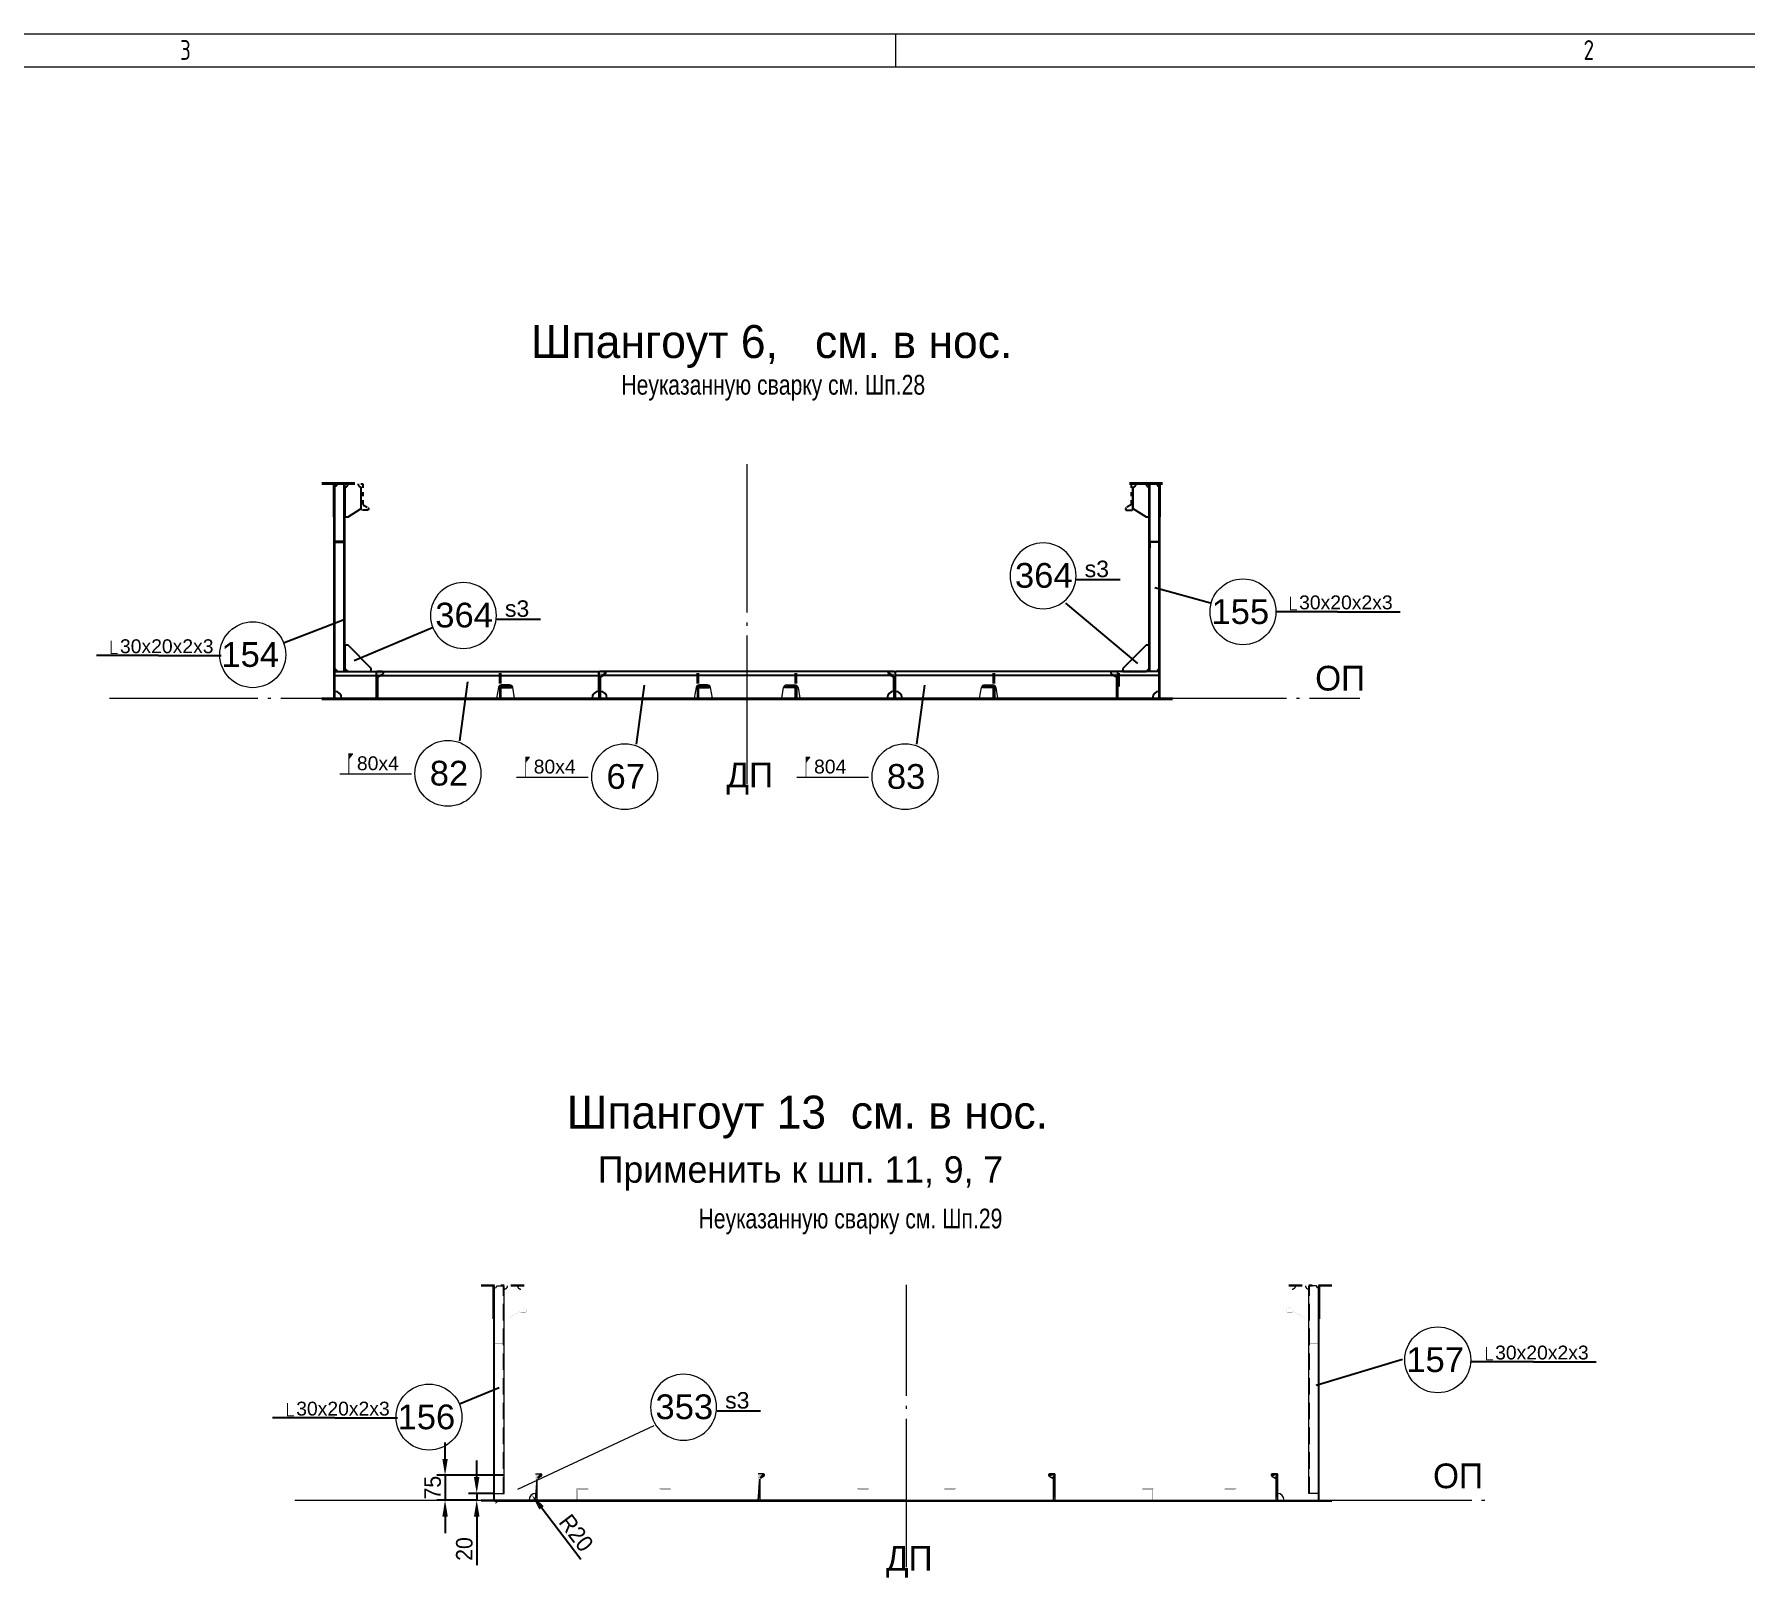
# Model space of a CAD drawing. Header units: millimetres. Extents: x 149544 to 197467, y -3118 to 25363.
# Drawn here: x 157159 to 162347, y 4782 to 9465 of the extents above; entities that cross this region are included whole.
import ezdxf

# ---------------------------------------------------------------- set-up
doc = ezdxf.new("R2010")
doc.units = ezdxf.units.MM
doc.header["$MEASUREMENT"] = 0
for name, pattern in [('DASH1', [187.5, 125, -62.5]), ('DASH13', [50, 25, -25]), ('DASH5', [225, 100, -50, 25, -50]), ('DASH6', [25, 12.5, -12.5]), ('K5LT32768', [0]), ('K5LT32769', [0]), ('K5LT32781', [90, 40, -20, 10, -20]), ('K5LT32790', [520, 450, -30, 10, -30]), ('K5LT32791', [0]), ('K5LT32793', [10, 5, -5]), ('K5LT32794', [10, 5, -5]), ('K5LT32795', [75, 50, -25])]:
    doc.linetypes.add(name, pattern=pattern)
doc.layers.add('pen_035', color=1, linetype='Continuous')
doc.layers.add('pen_7', color=1, linetype='Continuous')
doc.layers.add('рабочие', color=250, linetype='Continuous', lineweight=20)
doc.styles.add('KTEXTSTYLE', font='GOST_AU.SHX', dxfattribs={"width": 0.96, "height": 5})
doc.styles.add('style5', font='arial.ttf', dxfattribs={"height": 3})
doc.dimstyles.new('PB20', dxfattribs={"dimscale": 20, "dimtxt": 2.5, "dimasz": 2.5, "dimexe": 1.25, "dimexo": 0, "dimtad": 1, "dimdec": 0, "dimtxsty": 'Standard', "dimcen": 2.5, "dimclrd": 7, "dimclre": 7, "dimclrt": 4, "dimadec": 0, "dimazin": 0, "dimtfac": 1, "dimtdec": 0, "dimtmove": 0, "dimatfit": 3, "dimfxl": 1.25, "dimarcsym": 0})

# ---------------------------------------------------------------- blocks, each defined once
blk = doc.blocks.new('*D3659')
at = {"color": 7, "lineweight": -2}
for p, q in [((158404.7, 5143.1), (158404.7, 5193.1)), ((158584.3, 5093.1), (158379.7, 5093.1)), ((158404.7, 5093.1), (158404.7, 5018.1)), ((158477, 5018.1), (158379.7, 5018.1)), ((158404.7, 4968.1), (158404.7, 4918.1))]:
    blk.add_line(p, q, dxfattribs=at)
at = {"color": 7}
for points in [[(158396.4, 5143.1), (158413, 5143.1), (158404.7, 5093.1)], [(158396.4, 4968.1), (158413, 4968.1), (158404.7, 5018.1)]]:
    blk.add_solid(points, dxfattribs=at)
at = {"layer": 'Defpoints', "color": 0}
for p in [(158584.3, 5093.1), (158404.7, 5018.1), (158477, 5018.1)]:
    blk.add_point(p, dxfattribs=at)
at = {"color": 4, "insert": (158367.2, 5055.6), "char_height": 50, "attachment_point": 5, "rotation": 90}
blk.add_mtext('\\H50.0;\\W0.965;\\Q0;\\H50.0;\\W0.965;\\Q0;\\Q0;75', dxfattribs=at)
blk = doc.blocks.new('*D3660')
at = {"color": 7, "lineweight": -2}
for p, q in [((158500.7, 5088.1), (158500.7, 5138.1)), ((158554.3, 5038.1), (158475.7, 5038.1)), ((158500.7, 5038.1), (158500.7, 5018.1)), ((158500.7, 5018.1), (158475.7, 5018.1)), ((158500.7, 4968.1), (158500.7, 4820.8))]:
    blk.add_line(p, q, dxfattribs=at)
at = {"color": 7}
for points in [[(158492.3, 5088.1), (158509, 5088.1), (158500.7, 5038.1)], [(158492.3, 4968.1), (158509, 4968.1), (158500.7, 5018.1)]]:
    blk.add_solid(points, dxfattribs=at)
at = {"layer": 'Defpoints', "color": 0}
for p in [(158554.3, 5038.1), (158500.7, 5018.1), (158500.7, 5018.1)]:
    blk.add_point(p, dxfattribs=at)
at = {"color": 4, "insert": (158463.2, 4869.5), "char_height": 50, "attachment_point": 5, "rotation": 90}
blk.add_mtext('\\H50.0;\\W0.965;\\Q0;\\H50.0;\\W0.965;\\Q0;\\Q0;20', dxfattribs=at)
blk = doc.blocks.new('*D3661')
at = {"color": 7, "lineweight": -2}
blk.add_line((158816.5, 4837.6), (158697.4, 4994.3), dxfattribs=at)
at = {"color": 7}
blk.add_solid([(158704.1, 4999.3), (158690.8, 4989.2), (158667.2, 5034.1)], dxfattribs=at)
at = {"layer": 'Defpoints', "color": 0}
for p in [(158667.2, 5034.1), (158679.3, 5018.1)]:
    blk.add_point(p, dxfattribs=at)
at = {"color": 4, "insert": (158802.3, 4918.2), "char_height": 50, "attachment_point": 5, "rotation": 307.2271}
blk.add_mtext('\\H50.0;\\W0.965;\\Q0;R\\H50.0;\\W0.965;\\Q0;\\Q0;20', dxfattribs=at)
blk = doc.blocks.new('U952')
at = {"layer": 'pen_035', "color": 1, "linetype": 'K5LT32769', "lineweight": 18, "true_color": 0xff0000}
for p, q in [((-169434.9, -10569.1), (-169439.9, -10632.4)), ((-169434.9, -10569.1), (-169434.9, -10632.4)), ((-169439.9, -10632.4), (-169434.9, -10632.4))]:
    blk.add_line(p, q, dxfattribs=at)
blk = doc.blocks.new('U953')
at = {"layer": 'pen_035', "color": 1, "linetype": 'K5LT32769', "lineweight": 18, "true_color": 0xff0000}
for p in [(-169432.9, -10565.6), (-169422.9, -10559.8)]:
    blk.add_line(p, (-169421.7, -10558.7), dxfattribs=at)
blk = doc.blocks.new('U954')
at = {"layer": 'pen_035', "color": 1, "linetype": 'K5LT32769', "lineweight": 18, "true_color": 0xff0000}
for p in [(-169432.9, -10565.6), (-169421.7, -10558.7)]:
    blk.add_line(p, (-169421, -10557.1), dxfattribs=at)
blk = doc.blocks.new('U955')
at = {"layer": 'pen_035', "color": 1, "linetype": 'K5LT32769', "lineweight": 18, "true_color": 0xff0000}
for p in [(-169432.9, -10565.6), (-169421, -10557.1)]:
    blk.add_line(p, (-169421.1, -10555.3), dxfattribs=at)
blk = doc.blocks.new('U956')
at = {"layer": 'pen_035', "color": 1, "linetype": 'K5LT32769', "lineweight": 18, "true_color": 0xff0000}
for p in [(-169434, -10566.5), (-169421.1, -10555.3)]:
    blk.add_line(p, (-169421.9, -10553.8), dxfattribs=at)
blk = doc.blocks.new('U957')
at = {"layer": 'pen_035', "color": 1, "linetype": 'K5LT32769', "lineweight": 18, "true_color": 0xff0000}
for p in [(-169434, -10566.5), (-169421.9, -10553.8)]:
    blk.add_line(p, (-169423.2, -10552.7), dxfattribs=at)
blk = doc.blocks.new('U958')
at = {"layer": 'pen_035', "color": 1, "linetype": 'K5LT32769', "lineweight": 18, "true_color": 0xff0000}
blk.add_line((-169439.9, -10632.4), (-169434.9, -10569.1), dxfattribs=at)
blk = doc.blocks.new('U959')
at = {"layer": 'pen_035', "color": 1, "linetype": 'K5LT32769', "lineweight": 18, "true_color": 0xff0000}
for p in [(-169423.2, -10552.7), (-169424.9, -10552.4)]:
    blk.add_line(p, (-169439.9, -10552.4), dxfattribs=at)
blk = doc.blocks.new('U960')
at = {"layer": 'pen_035', "color": 1, "linetype": 'K5LT32769', "lineweight": 18, "true_color": 0xff0000}
for p in [(-168539.9, -10552.4), (-168554.9, -10552.4)]:
    blk.add_line(p, (-168556.6, -10552.7), dxfattribs=at)
blk = doc.blocks.new('U961')
at = {"layer": 'pen_035', "color": 1, "linetype": 'K5LT32769', "lineweight": 18, "true_color": 0xff0000}
for p in [(-168539.9, -10552.4), (-168556.6, -10552.7)]:
    blk.add_line(p, (-168558, -10553.8), dxfattribs=at)
blk = doc.blocks.new('U962')
at = {"layer": 'pen_035', "color": 1, "linetype": 'K5LT32769', "lineweight": 18, "true_color": 0xff0000}
for p in [(-168539.9, -10552.4), (-168558, -10553.8)]:
    blk.add_line(p, (-168558.8, -10555.3), dxfattribs=at)
blk = doc.blocks.new('U963')
at = {"layer": 'pen_035', "color": 1, "linetype": 'K5LT32769', "lineweight": 18, "true_color": 0xff0000}
for p in [(-168539.9, -10552.4), (-168558.8, -10555.3)]:
    blk.add_line(p, (-168558.9, -10557.1), dxfattribs=at)
blk = doc.blocks.new('U964')
at = {"layer": 'pen_035', "color": 1, "linetype": 'K5LT32769', "lineweight": 18, "true_color": 0xff0000}
for p in [(-168558.9, -10557.1), (-168539.9, -10552.4)]:
    blk.add_line(p, (-168558.2, -10558.7), dxfattribs=at)
blk = doc.blocks.new('U965')
at = {"layer": 'pen_035', "color": 1, "linetype": 'K5LT32769', "lineweight": 18, "true_color": 0xff0000}
for p in [(-168558.2, -10558.7), (-168539.9, -10552.4)]:
    blk.add_line(p, (-168556.9, -10559.8), dxfattribs=at)
blk = doc.blocks.new('U966')
at = {"layer": 'pen_035', "color": 1, "linetype": 'K5LT32769', "lineweight": 18, "true_color": 0xff0000}
for p in [(-168556.9, -10559.8), (-168539.9, -10552.4)]:
    blk.add_line(p, (-168546.9, -10565.6), dxfattribs=at)
blk = doc.blocks.new('U967')
at = {"layer": 'pen_035', "color": 1, "linetype": 'K5LT32769', "lineweight": 18, "true_color": 0xff0000}
for p in [(-168546.9, -10565.6), (-168539.9, -10552.4)]:
    blk.add_line(p, (-168545.9, -10566.5), dxfattribs=at)
blk = doc.blocks.new('U968')
at = {"layer": 'pen_035', "color": 1, "linetype": 'K5LT32769', "lineweight": 18, "true_color": 0xff0000}
for p in [(-168545.9, -10566.5), (-168539.9, -10552.4)]:
    blk.add_line(p, (-168545.2, -10567.7), dxfattribs=at)
blk = doc.blocks.new('U969')
at = {"layer": 'pen_035', "color": 1, "linetype": 'K5LT32769', "lineweight": 18, "true_color": 0xff0000}
for p in [(-168545.2, -10567.7), (-168539.9, -10552.4)]:
    blk.add_line(p, (-168544.9, -10569.1), dxfattribs=at)
blk = doc.blocks.new('U970')
at = {"layer": 'pen_035', "color": 1, "linetype": 'K5LT32769', "lineweight": 18, "true_color": 0xff0000}
for p in [(-168539.9, -10552.4), (-168544.9, -10569.1)]:
    blk.add_line(p, (-168544.9, -10632.4), dxfattribs=at)
blk = doc.blocks.new('U971')
at = {"layer": 'pen_035', "color": 1, "linetype": 'K5LT32769', "lineweight": 18, "true_color": 0xff0000}
for p, q in [((-168539.9, -10552.4), (-168544.9, -10632.4)), ((-168539.9, -10552.4), (-168539.9, -10632.4)), ((-168544.9, -10632.4), (-168539.9, -10632.4))]:
    blk.add_line(p, q, dxfattribs=at)
blk = doc.blocks.new('U972')
at = {"layer": 'pen_035', "color": 1, "linetype": 'K5LT32769', "lineweight": 18, "true_color": 0xff0000}
for p in [(-167864.9, -10552.4), (-167879.9, -10552.4)]:
    blk.add_line(p, (-167881.6, -10552.7), dxfattribs=at)
blk = doc.blocks.new('U973')
at = {"layer": 'pen_035', "color": 1, "linetype": 'K5LT32769', "lineweight": 18, "true_color": 0xff0000}
for p in [(-167864.9, -10552.4), (-167881.6, -10552.7)]:
    blk.add_line(p, (-167883, -10553.8), dxfattribs=at)
blk = doc.blocks.new('U974')
at = {"layer": 'pen_035', "color": 1, "linetype": 'K5LT32769', "lineweight": 18, "true_color": 0xff0000}
for p in [(-167864.9, -10552.4), (-167883, -10553.8)]:
    blk.add_line(p, (-167883.8, -10555.3), dxfattribs=at)
blk = doc.blocks.new('U975')
at = {"layer": 'pen_035', "color": 1, "linetype": 'K5LT32769', "lineweight": 18, "true_color": 0xff0000}
for p in [(-167864.9, -10552.4), (-167883.8, -10555.3)]:
    blk.add_line(p, (-167883.9, -10557.1), dxfattribs=at)
blk = doc.blocks.new('U976')
at = {"layer": 'pen_035', "color": 1, "linetype": 'K5LT32769', "lineweight": 18, "true_color": 0xff0000}
for p in [(-167883.9, -10557.1), (-167864.9, -10552.4)]:
    blk.add_line(p, (-167883.2, -10558.7), dxfattribs=at)
blk = doc.blocks.new('U977')
at = {"layer": 'pen_035', "color": 1, "linetype": 'K5LT32769', "lineweight": 18, "true_color": 0xff0000}
for p in [(-167883.2, -10558.7), (-167864.9, -10552.4)]:
    blk.add_line(p, (-167881.9, -10559.8), dxfattribs=at)
blk = doc.blocks.new('U978')
at = {"layer": 'pen_035', "color": 1, "linetype": 'K5LT32769', "lineweight": 18, "true_color": 0xff0000}
for p in [(-167881.9, -10559.8), (-167864.9, -10552.4)]:
    blk.add_line(p, (-167871.9, -10565.6), dxfattribs=at)
blk = doc.blocks.new('U979')
at = {"layer": 'pen_035', "color": 1, "linetype": 'K5LT32769', "lineweight": 18, "true_color": 0xff0000}
for p in [(-167871.9, -10565.6), (-167864.9, -10552.4)]:
    blk.add_line(p, (-167870.9, -10566.5), dxfattribs=at)
blk = doc.blocks.new('U980')
at = {"layer": 'pen_035', "color": 1, "linetype": 'K5LT32769', "lineweight": 18, "true_color": 0xff0000}
for p in [(-167870.9, -10566.5), (-167864.9, -10552.4)]:
    blk.add_line(p, (-167870.2, -10567.7), dxfattribs=at)
blk = doc.blocks.new('U981')
at = {"layer": 'pen_035', "color": 1, "linetype": 'K5LT32769', "lineweight": 18, "true_color": 0xff0000}
for p in [(-167870.2, -10567.7), (-167864.9, -10552.4)]:
    blk.add_line(p, (-167869.9, -10569.1), dxfattribs=at)
blk = doc.blocks.new('U982')
at = {"layer": 'pen_035', "color": 1, "linetype": 'K5LT32769', "lineweight": 18, "true_color": 0xff0000}
for p in [(-167864.9, -10552.4), (-167869.9, -10569.1)]:
    blk.add_line(p, (-167869.9, -10632.4), dxfattribs=at)
blk = doc.blocks.new('U983')
at = {"layer": 'pen_035', "color": 1, "linetype": 'K5LT32769', "lineweight": 18, "true_color": 0xff0000}
for p, q in [((-167864.9, -10552.4), (-167869.9, -10632.4)), ((-167864.9, -10552.4), (-167864.9, -10632.4)), ((-167869.9, -10632.4), (-167864.9, -10632.4))]:
    blk.add_line(p, q, dxfattribs=at)
blk = doc.blocks.new('U984')
at = {"layer": 'pen_035', "color": 1, "linetype": 'K5LT32769', "lineweight": 18, "true_color": 0xff0000}
for p, q in [((-170114.9, -10552.4), (-170098.2, -10552.7)), ((-170114.9, -10552.4), (-170099.9, -10552.4)), ((-170098.2, -10552.7), (-170099.9, -10552.4))]:
    blk.add_line(p, q, dxfattribs=at)
blk = doc.blocks.new('U985')
at = {"layer": 'pen_035', "color": 1, "linetype": 'K5LT32769', "lineweight": 18, "true_color": 0xff0000}
for p in [(-170107.9, -10565.6), (-170097.9, -10559.8)]:
    blk.add_line(p, (-170096.7, -10558.7), dxfattribs=at)
blk = doc.blocks.new('U986')
at = {"layer": 'pen_035', "color": 1, "linetype": 'K5LT32769', "lineweight": 18, "true_color": 0xff0000}
for p in [(-170107.9, -10565.6), (-170096.7, -10558.7)]:
    blk.add_line(p, (-170096, -10557.1), dxfattribs=at)
blk = doc.blocks.new('U987')
at = {"layer": 'pen_035', "color": 1, "linetype": 'K5LT32769', "lineweight": 18, "true_color": 0xff0000}
for p in [(-170107.9, -10565.6), (-170096, -10557.1)]:
    blk.add_line(p, (-170096.1, -10555.3), dxfattribs=at)
blk = doc.blocks.new('U988')
at = {"layer": 'pen_035', "color": 1, "linetype": 'K5LT32769', "lineweight": 18, "true_color": 0xff0000}
for p in [(-170109, -10566.5), (-170096.1, -10555.3)]:
    blk.add_line(p, (-170096.9, -10553.8), dxfattribs=at)
blk = doc.blocks.new('U989')
at = {"layer": 'pen_035', "color": 1, "linetype": 'K5LT32769', "lineweight": 18, "true_color": 0xff0000}
for p in [(-170109, -10566.5), (-170096.9, -10553.8)]:
    blk.add_line(p, (-170098.2, -10552.7), dxfattribs=at)
blk = doc.blocks.new('U990')
at = {"layer": 'pen_035', "color": 1, "linetype": 'K5LT32769', "lineweight": 18, "true_color": 0xff0000}
blk.add_line((-170114.9, -10632.4), (-170109.9, -10569.1), dxfattribs=at)
blk = doc.blocks.new('U991')
at = {"layer": 'pen_035', "color": 1, "linetype": 'K5LT32769', "lineweight": 18, "true_color": 0xff0000}
for p in [(-170114.9, -10632.4), (-170109.9, -10632.4)]:
    blk.add_line(p, (-170109.9, -10569.1), dxfattribs=at)
blk = doc.blocks.new('U1485')
at = {"layer": 'pen_035', "color": 1, "linetype": 'K5LT32769', "lineweight": 18, "true_color": 0xff0000}
for p, q in [((-170114.9, -10552.4), (-170098.2, -10552.7)), ((-170114.9, -10552.4), (-170099.9, -10552.4)), ((-170098.2, -10552.7), (-170099.9, -10552.4))]:
    blk.add_line(p, q, dxfattribs=at)
blk = doc.blocks.new('U1486')
at = {"layer": 'pen_035', "color": 1, "linetype": 'K5LT32769', "lineweight": 18, "true_color": 0xff0000}
blk.add_line((-170114.9, -10632.4), (-170109.9, -10569.1), dxfattribs=at)
blk = doc.blocks.new('U1487')
at = {"layer": 'pen_035', "color": 1, "linetype": 'K5LT32769', "lineweight": 18, "true_color": 0xff0000}
for p in [(-170114.9, -10632.4), (-170109.9, -10632.4)]:
    blk.add_line(p, (-170109.9, -10569.1), dxfattribs=at)

msp = doc.modelspace()

# ---------------------------------------------------------------- hatches: boundary and pattern name
at = {"linetype": 'Continuous'}
for points in [[(158195.7, 7451.3), (158200.7, 7451.3), (158200.7, 7512.9), (158201, 7514.2), (158201.7, 7515.4), (158202.7, 7516.3), (158215.7, 7523.8), (158217, 7525), (158217.7, 7526.6), (158217.6, 7528.3), (158216.8, 7529.9), (158215.4, 7530.9), (158213.7, 7531.3), (158199.7, 7531.3), (158198.2, 7531), (158196.9, 7530.1), (158196.1, 7528.8), (158195.7, 7527.3)], [(158870.7, 7451.3), (158875.7, 7451.3), (158875.7, 7512.9), (158876, 7514.2), (158876.7, 7515.4), (158877.7, 7516.3), (158890.7, 7523.8), (158892, 7525), (158892.7, 7526.6), (158892.6, 7528.3), (158891.8, 7529.9), (158890.4, 7530.9), (158888.7, 7531.3), (158874.7, 7531.3), (158873.2, 7531), (158871.9, 7530.1), (158871.1, 7528.8), (158870.7, 7527.3)], [(159770.7, 7451.3), (159765.7, 7451.3), (159765.7, 7512.9), (159765.5, 7514.2), (159764.8, 7515.4), (159763.7, 7516.3), (159750.7, 7523.8), (159749.5, 7525), (159748.8, 7526.6), (159748.9, 7528.3), (159749.7, 7529.9), (159751.1, 7530.9), (159752.7, 7531.3), (159766.7, 7531.3), (159768.3, 7531), (159769.6, 7530.1), (159770.4, 7528.8), (159770.7, 7527.3)], [(160445.7, 7451.3), (160440.7, 7451.3), (160440.7, 7512.9), (160440.5, 7514.2), (160439.8, 7515.4), (160438.7, 7516.3), (160425.7, 7523.8), (160424.5, 7525), (160423.8, 7526.6), (160423.9, 7528.3), (160424.7, 7529.9), (160426.1, 7530.9), (160427.7, 7531.3), (160441.7, 7531.3), (160443.3, 7531), (160444.6, 7530.1), (160445.4, 7528.8), (160445.7, 7527.3)]]:
    msp.add_hatch(color=0, dxfattribs=at).paths.add_polyline_path(points)
for points in [[(158679.3, 5018.1), (158684.3, 5018.1), (158684.3, 5081.4), (158684.5, 5082.8), (158685.2, 5084), (158686.3, 5084.9), (158696.3, 5090.7), (158697.6, 5091.9), (158698.2, 5093.5), (158698.2, 5095.2), (158697.4, 5096.7), (158696, 5097.8), (158694.3, 5098.1), (158679.3, 5098.1)], [(159354.3, 5018.1), (159359.3, 5018.1), (159359.3, 5081.4), (159359.5, 5082.8), (159360.2, 5084), (159361.3, 5084.9), (159371.3, 5090.7), (159372.6, 5091.9), (159373.2, 5093.5), (159373.2, 5095.2), (159372.4, 5096.7), (159371, 5097.8), (159369.3, 5098.1), (159354.3, 5098.1)], [(160254.3, 5018.1), (160249.3, 5018.1), (160249.3, 5081.4), (160249.1, 5082.8), (160248.4, 5084), (160247.3, 5084.9), (160237.3, 5090.7), (160236, 5091.9), (160235.4, 5093.5), (160235.4, 5095.2), (160236.2, 5096.7), (160237.6, 5097.8), (160239.3, 5098.1), (160254.3, 5098.1)], [(160929.3, 5018.1), (160924.3, 5018.1), (160924.3, 5081.4), (160924.1, 5082.8), (160923.4, 5084), (160922.3, 5084.9), (160912.3, 5090.7), (160911, 5091.9), (160910.4, 5093.5), (160910.4, 5095.2), (160911.2, 5096.7), (160912.6, 5097.8), (160914.3, 5098.1), (160929.3, 5098.1)]]:
    msp.add_hatch(color=0).paths.add_polyline_path(points)
at = {"layer": 'рабочие', "lineweight": 18}
h = msp.add_hatch(color=256, dxfattribs=at)
edge = h.paths.add_edge_path()
edge.add_line((158111.6, 7222.2), (158114.1, 7222.2))
edge.add_line((158114.1, 7222.2), (158114.1, 7263.5))
edge.add_arc((158120.5, 7263.5), 6.4, 142.3567, 180, ccw=False)
edge.add_line((158115.4, 7267.4), (158125.2, 7280.1))
edge.add_arc((158123.7, 7281.3), 1.92, 322.3567, 360)
edge.add_line((158125.6, 7281.3), (158125.6, 7282))
edge.add_arc((158123.7, 7282), 1.92, 360, 450)
edge.add_line((158123.7, 7283.9), (158111.6, 7283.9))
edge.add_line((158111.6, 7283.9), (158111.6, 7222.2))
h = msp.add_hatch(color=256, dxfattribs=at)
edge = h.paths.add_edge_path()
edge.add_line((158647.8, 7212.1), (158650.3, 7212.1))
edge.add_line((158650.3, 7212.1), (158650.3, 7253.4))
edge.add_arc((158656.7, 7253.4), 6.4, 142.3567, 180, ccw=False)
edge.add_line((158651.6, 7257.3), (158661.4, 7270))
edge.add_arc((158659.9, 7271.2), 1.92, 322.3567, 360)
edge.add_line((158661.8, 7271.2), (158661.8, 7271.9))
edge.add_arc((158659.9, 7271.9), 1.92, 360, 450)
edge.add_line((158659.9, 7273.8), (158647.8, 7273.8))
edge.add_line((158647.8, 7273.8), (158647.8, 7212.1))
h = msp.add_hatch(color=256, dxfattribs=at)
edge = h.paths.add_edge_path()
edge.add_line((159498.1, 7212.1), (159500.7, 7212.1))
edge.add_line((159500.7, 7212.1), (159500.7, 7253.4))
edge.add_arc((159507.1, 7253.4), 6.4, 142.3567, 180, ccw=False)
edge.add_line((159502, 7257.3), (159511.8, 7270))
edge.add_arc((159510.3, 7271.2), 1.92, 322.3567, 360)
edge.add_line((159512.2, 7271.2), (159512.2, 7271.9))
edge.add_arc((159510.3, 7271.9), 1.92, 360, 450)
edge.add_line((159510.3, 7273.8), (159498.1, 7273.8))
edge.add_line((159498.1, 7273.8), (159498.1, 7212.1))

# ---------------------------------------------------------------- linework, layer by layer
at = {"color": 7, "linetype": 'K5LT32768', "lineweight": 18}
for p, q in [((168190.4, 9465.2), (151370.4, 9465.2)), ((159770.4, 9465.2), (159770.4, 9365.2))]:
    msp.add_line(p, q, dxfattribs=at)
at = {"color": 1, "linetype": 'K5LT32769', "lineweight": 18, "true_color": 0xff0000}
msp.add_line((168090.4, 9365.2), (151770.4, 9365.2), dxfattribs=at)
at = {"color": 0, "linetype": 'K5LT32790', "lineweight": 18}
for p, q in [((159320.7, 7190.7), (159320.7, 8167)), ((157386.7, 7451.3), (161179.4, 7451.3)), ((159804.3, 4814.3), (159804.3, 5671.1)), ((157948.7, 5018.1), (161562.9, 5018.1))]:
    msp.add_line(p, q, dxfattribs=at)
at = {"color": 0, "linetype": 'DASH5'}
for p, q in [((158030.7, 8104.3), (158160.7, 8104.3)), ((158030.7, 8101.3), (158160.7, 8101.3)), ((160480.7, 8104.3), (160610.7, 8104.3)), ((160480.7, 8101.3), (160610.7, 8101.3)), ((160490.7, 8091.3), (160490.7, 8026.3))]:
    msp.add_line(p, q, dxfattribs=at)
at = {"color": 0, "linetype": 'Continuous'}
for p, q in [((158067.7, 8001.3), (158067.7, 8101.3)), ((158070.7, 8001.3), (158070.7, 8101.3)), ((158077.7, 8101.3), (158100.7, 8101.3)), ((158098.7, 7531.3), (158098.7, 8102.5)), ((158100.7, 7531.3), (158100.7, 8101.3)), ((160563.7, 8101.3), (160540.7, 8101.3)), ((160540.7, 7531.3), (160540.7, 8101.3)), ((160542.7, 7531.3), (160542.7, 8102.5)), ((160570.7, 8001.3), (160570.7, 8101.3)), ((160573.7, 8001.3), (160573.7, 8101.3)), ((158068.7, 7451.3), (158068.7, 8001.3)), ((158070.7, 7451.3), (158070.7, 8001.3)), ((160570.7, 7451.3), (160570.7, 8001.3)), ((160572.7, 7451.3), (160572.7, 8001.3)), ((158070.7, 7471.3), (158070.7, 7531.3)), ((158070.7, 7531.3), (158870.7, 7531.3)), ((158077.7, 7531.3), (158100.7, 7531.3)), ((158870.7, 7471.3), (158870.7, 7531.3)), ((158878.2, 7518.2), (158887.2, 7523.4)), ((158889.7, 7527.7), (158889.7, 7531.3)), ((159751.7, 7531.3), (158889.7, 7531.3)), ((159751.7, 7527.7), (159751.7, 7531.3)), ((159763.2, 7518.2), (159754.2, 7523.4)), ((159770.7, 7471.3), (159770.7, 7531.3)), ((160570.7, 7531.3), (159770.7, 7531.3)), ((160563.7, 7531.3), (160540.7, 7531.3)), ((160570.7, 7471.3), (160570.7, 7531.3)), ((158070.7, 7519.3), (158870.7, 7519.3)), ((159765.7, 7519.3), (158875.7, 7519.3)), ((158875.7, 7471.3), (158875.7, 7513.8)), ((159765.7, 7471.3), (159765.7, 7513.8)), ((160570.7, 7519.3), (159770.7, 7519.3)), ((158030.7, 7451.3), (160610.7, 7451.3)), ((158030.7, 7448.3), (160610.7, 7448.3))]:
    msp.add_line(p, q, dxfattribs=at)
at = {"color": 7}
for p, q in [((160320.2, 7811.1), (160452.2, 7811.1)), ((160725.9, 7739), (160557.3, 7785.5)), ((157914.8, 7618.8), (158095.7, 7688.7)), ((158562, 7690.7), (158694, 7690.7)), ((161111.9, 7712.9), (160923.6, 7712.9)), ((158368.1, 7665.2), (158129.1, 7564.4)), ((157535.5, 7579.9), (157347.2, 7579.9)), ((158449, 7321.4), (158473.7, 7500)), ((158985.2, 7311.3), (159009.9, 7489.9)), ((159835.6, 7311.3), (159860.2, 7489.9)), ((161308.2, 5444.3), (161046.8, 5365.4)), ((161706.4, 5437.2), (161518.1, 5437.2)), ((158448.1, 5310.4), (158569.2, 5360)), ((158070, 5267.1), (157881.7, 5267.1)), ((159229.9, 5288.7), (159361.8, 5288.7))]:
    msp.add_line(p, q, dxfattribs=at)
at = {"color": 0}
msp.add_line((160286.7, 7739.4), (160504.9, 7555.8), dxfattribs=at)
for p, q in [((161111.9, 7712.9), (161301.9, 7712.9)), ((157535.5, 7579.9), (157725.6, 7579.9)), ((161706.4, 5437.2), (161896.5, 5437.2)), ((158070, 5267.1), (158260, 5267.1))]:
    msp.add_line(p, q)
at = {"color": 0, "linetype": 'DASH1'}
for p, q in [((158570.7, 7495.8), (158570.7, 7526.3)), ((158573.7, 7495.8), (158573.7, 7526.3)), ((159170.7, 7495.8), (159170.7, 7526.3)), ((159173.7, 7495.8), (159173.7, 7526.3)), ((159467.7, 7495.8), (159467.7, 7526.3)), ((159470.7, 7495.8), (159470.7, 7526.3)), ((160067.7, 7495.8), (160067.7, 7526.3)), ((160070.7, 7495.8), (160070.7, 7526.3))]:
    msp.add_line(p, q, dxfattribs=at)
at = {"color": 0, "linetype": 'DASH13'}
for p, q in [((160446.3, 7508.9), (160446.3, 7526.3)), ((160449.3, 7508.9), (160449.3, 7526.3)), ((160446.3, 7486.3), (160446.3, 7508.9)), ((160449.3, 7486.3), (160449.3, 7508.9))]:
    msp.add_line(p, q, dxfattribs=at)
at = {"color": 0, "linetype": 'K5LT32769', "lineweight": 18}
for p, q in [((158566.3, 7483), (158560.7, 7451.3)), ((158600.3, 7491.3), (158576.2, 7491.3)), ((158615.7, 7451.3), (158610.2, 7483)), ((159166.3, 7483), (159160.7, 7451.3)), ((159200.3, 7491.3), (159176.2, 7491.3)), ((159215.7, 7451.3), (159210.2, 7483)), ((159425.7, 7451.3), (159431.3, 7483)), ((159441.2, 7491.3), (159465.3, 7491.3)), ((159475.2, 7483), (159480.7, 7451.3)), ((160025.7, 7451.3), (160031.3, 7483)), ((160041.2, 7491.3), (160065.3, 7491.3)), ((160075.2, 7483), (160080.7, 7451.3)), ((158550.3, 5568.1), (158550.3, 5668.1)), ((158554.3, 5568.1), (158554.3, 5668.1)), ((158561.3, 5668.1), (158584.3, 5668.1)), ((158584.3, 5038.1), (158584.3, 5668.1)), ((161047.3, 5668.1), (161024.3, 5668.1)), ((161024.3, 5038.1), (161024.3, 5668.1)), ((161054.3, 5568.1), (161054.3, 5668.1)), ((161058.3, 5568.1), (161058.3, 5668.1)), ((158552.3, 5018.1), (158552.3, 5568.1)), ((158554.3, 5018.1), (158554.3, 5568.1)), ((161054.3, 5018.1), (161054.3, 5568.1)), ((161056.3, 5018.1), (161056.3, 5568.1)), ((158554.3, 5038.1), (158584.3, 5038.1)), ((161054.3, 5038.1), (161024.3, 5038.1)), ((158554.3, 5018.1), (158514.3, 5018.1)), ((158554.3, 5015.1), (158514.3, 5015.1)), ((158554.3, 5018.1), (161054.3, 5018.1)), ((158554.3, 5015.1), (161054.3, 5015.1)), ((161054.3, 5018.1), (161094.3, 5018.1)), ((161054.3, 5015.1), (161094.3, 5015.1))]:
    msp.add_line(p, q, dxfattribs=at)
at = {"color": 0, "linetype": 'K5LT32768', "lineweight": 18}
for p, q in [((158085.4, 7221.1), (158302.7, 7221.1)), ((158621.5, 7211.1), (158838.9, 7211.1)), ((159471.9, 7211.1), (159689.3, 7211.1)), ((158625.7, 5050.6), (159038.9, 5244.6)), ((159804.3, 4986.1), (159804.3, 5050.1))]:
    msp.add_line(p, q, dxfattribs=at)
at = {"color": 0, "linetype": 'K5LT32781', "lineweight": 18}
for p, q in [((158514.3, 5671.1), (158644.3, 5671.1)), ((158514.3, 5668.1), (158644.3, 5668.1)), ((160964.3, 5671.1), (161094.3, 5671.1)), ((160964.3, 5668.1), (161094.3, 5668.1)), ((158557.8, 5009.4), (158559.1, 5008.2)), ((158559.9, 5011.5), (158561.2, 5010.3)), ((158679.3, 5012.3), (158679.3, 5014.4)), ((158683.3, 5012.3), (158683.3, 5014.4))]:
    msp.add_line(p, q, dxfattribs=at)
at = {"color": 0, "linetype": 'K5LT32791', "lineweight": 18}
for p, q in [((158554.3, 5018.1), (158554.3, 5668.1)), ((161054.3, 5018.1), (161054.3, 5668.1)), ((159804.3, 5018.1), (158554.3, 5018.1)), ((159804.3, 5018.1), (161054.3, 5018.1))]:
    msp.add_line(p, q, dxfattribs=at)
at = {"color": 0, "linetype": 'K5LT32795', "lineweight": 18}
for p, q in [((158582.3, 5038.1), (158582.3, 5669.3)), ((161026.3, 5038.1), (161026.3, 5669.3))]:
    msp.add_line(p, q, dxfattribs=at)
at = {"color": 0, "linetype": 'DASH6'}
for points in [[(158150.7, 8101.3), (158155.7, 8101.3), (158155.7, 8039.7), (158156, 8038.4), (158156.7, 8037.2), (158157.7, 8036.3), (158170.7, 8028.8), (158172, 8027.6), (158172.7, 8026), (158172.6, 8024.3), (158171.8, 8022.7), (158170.4, 8021.7), (158168.7, 8021.3), (158154.7, 8021.3), (158153.2, 8021.6), (158151.9, 8022.5), (158151.1, 8023.8), (158150.7, 8025.3), (158150.7, 8101.3)], [(160490.7, 8101.3), (160485.7, 8101.3), (160485.7, 8039.7), (160485.5, 8038.4), (160484.8, 8037.2), (160483.7, 8036.3), (160470.7, 8028.8), (160469.5, 8027.6), (160468.8, 8026), (160468.9, 8024.3), (160469.7, 8022.7), (160471.1, 8021.7), (160472.7, 8021.3), (160486.7, 8021.3), (160488.3, 8021.6), (160489.6, 8022.5), (160490.4, 8023.8), (160490.7, 8025.3), (160490.7, 8101.3)], [(158070.7, 7926.3), (158070.7, 7925.3), (158071, 7924.6), (158071.7, 7924.3), (158096.7, 7924.3), (158097.7, 7924), (158098.5, 7923.3), (158098.7, 7922.3), (158098.7, 7907.3), (158099, 7906.6), (158099.7, 7906.3), (158100.7, 7906.3), (158100.7, 7926.3), (158070.7, 7926.3)], [(160570.7, 7926.3), (160570.7, 7925.3), (160570.5, 7924.6), (160569.7, 7924.3), (160544.7, 7924.3), (160543.7, 7924), (160543, 7923.3), (160542.7, 7922.3), (160542.7, 7907.3), (160542.5, 7906.6), (160541.7, 7906.3), (160540.7, 7906.3), (160540.7, 7926.3), (160570.7, 7926.3)]]:
    msp.add_lwpolyline(points, dxfattribs=at)
at = {"color": 0, "linetype": 'DASH5'}
for points in [[(158100.7, 8091.3), (158100.7, 8001.3), (158110.7, 8001.3)], [(158110.7, 8001.3), (158150.7, 8026.3), (158150.7, 8091.3)], [(160490.7, 8026.3), (160530.7, 8001.3), (160540.7, 8001.3), (160540.7, 8091.3)]]:
    msp.add_lwpolyline(points, dxfattribs=at)
at = {"color": 0, "linetype": 'Continuous'}
for points in [[(158070.7, 7926.3), (158070.7, 7925.3), (158071, 7924.6), (158071.7, 7924.3), (158096.7, 7924.3), (158097.7, 7924), (158098.5, 7923.3), (158098.7, 7922.3), (158098.7, 7907.3), (158099, 7906.6), (158099.7, 7906.3), (158100.7, 7906.3), (158100.7, 7926.3), (158070.7, 7926.3)], [(160570.7, 7926.3), (160570.7, 7925.3), (160570.5, 7924.6), (160569.7, 7924.3), (160544.7, 7924.3), (160543.7, 7924), (160543, 7923.3), (160542.7, 7922.3), (160542.7, 7907.3), (160542.5, 7906.6), (160541.7, 7906.3), (160540.7, 7906.3), (160540.7, 7926.3), (160570.7, 7926.3)], [(158180.7, 7531.3), (158180.7, 7541.3), (158110.7, 7611.3), (158100.7, 7611.3), (158100.7, 7541.3), (158110.7, 7531.3), (158180.7, 7531.3)], [(160460.7, 7541.3), (160460.7, 7531.3), (160530.7, 7531.3), (160540.7, 7541.3), (160540.7, 7611.3), (160530.7, 7611.3), (160460.7, 7541.3)], [(158570.7, 7451.3), (158573.7, 7451.3), (158573.7, 7483.3), (158605.7, 7483.3), (158605.7, 7486.3), (158570.7, 7486.3), (158570.7, 7451.3)], [(159170.7, 7451.3), (159173.7, 7451.3), (159173.7, 7483.3), (159205.7, 7483.3), (159205.7, 7486.3), (159170.7, 7486.3), (159170.7, 7451.3)], [(159470.7, 7451.3), (159467.7, 7451.3), (159467.7, 7483.3), (159435.7, 7483.3), (159435.7, 7486.3), (159470.7, 7486.3), (159470.7, 7451.3)], [(160070.7, 7451.3), (160067.7, 7451.3), (160067.7, 7483.3), (160035.7, 7483.3), (160035.7, 7486.3), (160070.7, 7486.3), (160070.7, 7451.3)]]:
    msp.add_lwpolyline(points, dxfattribs=at)
at = {"const_width": 3}
for points in [[(160968.7, 7758.6), (160968.7, 7719.3), (160988.3, 7719.3)], [(157392.3, 7625.6), (157392.3, 7586.3), (157411.9, 7586.3)], [(161563.2, 5482.9), (161563.2, 5443.6), (161582.8, 5443.6)], [(157926.8, 5312.8), (157926.8, 5273.5), (157946.4, 5273.5)]]:
    msp.add_lwpolyline(points, dxfattribs=at)
at = {"color": 0, "linetype": 'K5LT32781', "const_width": 0.18}
for points in [[(158584.3, 5658.1), (158584.3, 5568.1), (158594.3, 5568.1), (158634.3, 5593.1), (158634.3, 5658.1)], [(160974.3, 5658.1), (160974.3, 5593.1), (161014.3, 5568.1)], [(161014.3, 5568.1), (161024.3, 5568.1), (161024.3, 5658.1)]]:
    msp.add_lwpolyline(points, dxfattribs=at)
at = {"color": 0, "linetype": 'K5LT32794', "const_width": 0.18}
for points in [[(158634.3, 5668.1), (158639.3, 5668.1), (158639.3, 5604.9), (158639.5, 5603.5), (158640.2, 5602.3), (158641.3, 5601.4), (158651.3, 5595.6), (158652.6, 5594.4), (158653.2, 5592.8), (158653.2, 5591.1), (158652.4, 5589.6), (158651, 5588.5), (158649.3, 5588.1), (158634.3, 5588.1), (158634.3, 5668.1)], [(160974.3, 5668.1), (160969.3, 5668.1), (160969.3, 5604.9), (160969.1, 5603.5), (160968.4, 5602.3), (160967.3, 5601.4), (160957.3, 5595.6), (160956, 5594.4), (160955.4, 5592.8), (160955.4, 5591.1), (160956.2, 5589.6), (160957.6, 5588.5), (160959.3, 5588.1), (160974.3, 5588.1), (160974.3, 5668.1)]]:
    msp.add_lwpolyline(points, dxfattribs=at)
at = {"color": 0, "linetype": 'K5LT32793', "const_width": 0.18}
for points in [[(158554.3, 5493.1), (158554.3, 5492.1), (158554.6, 5491.4), (158555.3, 5491.1), (158580.3, 5491.1), (158581.3, 5490.9), (158582, 5490.1), (158582.3, 5489.1), (158582.3, 5474.1), (158582.6, 5473.4), (158583.3, 5473.1), (158584.3, 5473.1), (158584.3, 5493.1), (158554.3, 5493.1)], [(161054.3, 5493.1), (161054.3, 5492.1), (161054, 5491.4), (161053.3, 5491.1), (161028.3, 5491.1), (161027.3, 5490.9), (161026.6, 5490.1), (161026.3, 5489.1), (161026.3, 5474.1), (161026, 5473.4), (161025.3, 5473.1), (161024.3, 5473.1), (161024.3, 5493.1), (161054.3, 5493.1)]]:
    msp.add_lwpolyline(points, dxfattribs=at)
at = {"color": 0, "linetype": 'K5LT32769', "const_width": 0.18}
for points in [[(158679.3, 5038.1), (158679.3, 5093.1), (158584.3, 5093.1), (158584.3, 5018.1)], [(161024.3, 5018.1), (161024.3, 5093.1), (160929.3, 5093.1), (160929.3, 5038.1)], [(158804.3, 5018.1), (158807.3, 5018.1), (158807.3, 5050.1), (158839.3, 5050.1), (158839.3, 5053.1), (158804.3, 5053.1), (158804.3, 5018.1)], [(159054.3, 5018.1), (159057.3, 5018.1), (159057.3, 5050.1), (159089.3, 5050.1), (159089.3, 5053.1), (159054.3, 5053.1), (159054.3, 5018.1)], [(159654.3, 5018.1), (159657.3, 5018.1), (159657.3, 5050.1), (159689.3, 5050.1), (159689.3, 5053.1), (159654.3, 5053.1), (159654.3, 5018.1)], [(159954.3, 5018.1), (159951.3, 5018.1), (159951.3, 5050.1), (159919.3, 5050.1), (159919.3, 5053.1), (159954.3, 5053.1), (159954.3, 5018.1)], [(160554.3, 5018.1), (160551.3, 5018.1), (160551.3, 5050.1), (160519.3, 5050.1), (160519.3, 5053.1), (160554.3, 5053.1), (160554.3, 5018.1)], [(160804.3, 5018.1), (160801.3, 5018.1), (160801.3, 5050.1), (160769.3, 5050.1), (160769.3, 5053.1), (160804.3, 5053.1), (160804.3, 5018.1)]]:
    msp.add_lwpolyline(points, dxfattribs=at)
at = {"color": 0, "linetype": 'K5LT32768', "lineweight": 18}
for centre in [(160824.8, 7712.9), (157821.5, 7582.7), (158413.3, 7222.8), (159799.9, 7212.7), (161415.5, 5443.4), (158356, 5269.9)]:
    msp.add_circle(centre, 100, dxfattribs=at)
at = {"color": 5, "linetype": 'K5LT32768', "lineweight": 18}
msp.add_circle((158949.5, 7212.7), 100, dxfattribs=at)
at = {"color": 0, "linetype": 'Continuous'}
for centre, radius, start, end in [((158070.7, 8101.3), 7, 270, 360), ((160570.7, 8101.3), 7, 180, 270), ((158070.7, 7531.3), 7, 0, 90), ((158884.7, 7527.7), 5, 300, 360), ((159756.7, 7527.7), 5, 180, 240), ((160570.7, 7531.3), 7, 90, 180), ((158070.7, 7451.3), 20, 0, 90), ((158870.7, 7451.3), 20, 90, 180), ((158880.7, 7513.8), 5, 120.0004, 180), ((158875.7, 7451.3), 20, 0, 90), ((159765.7, 7451.3), 20, 90, 180), ((159760.7, 7513.8), 5, 0, 60), ((159770.7, 7451.3), 20, 0, 90), ((160570.7, 7451.3), 20, 90, 180)]:
    msp.add_arc(centre, radius, start, end, dxfattribs=at)
at = {"color": 0, "linetype": 'DASH5'}
for centre, start, end in [((158100.7, 8101.3), 270, 0), ((158150.7, 8101.3), 180, 270), ((160490.7, 8101.3), 270, 0), ((160540.7, 8101.3), 180, 270)]:
    msp.add_arc(centre, 10, start, end, dxfattribs=at)
at = {"color": 0, "linetype": 'K5LT32768', "lineweight": 18}
for centre, start, end in [((160218.6, 7822), 0, 180), ((158460.4, 7701.6), 0, 180), ((160218.6, 7822), 180, 0), ((158460.4, 7701.6), 180, 0), ((159128.2, 5299.6), 0, 180), ((159128.2, 5299.6), 180, 0)]:
    msp.add_arc(centre, 100, start, end, dxfattribs=at)
at = {"color": 0, "linetype": 'K5LT32769', "lineweight": 18}
for centre, radius, start, end in [((158576.2, 7481.3), 10, 90, 170.0738), ((158600.3, 7481.3), 10, 9.9262, 90), ((159176.2, 7481.3), 10, 90, 170.0738), ((159200.3, 7481.3), 10, 9.9262, 90), ((159441.2, 7481.3), 10, 90, 170.0737), ((159465.3, 7481.3), 10, 9.9262, 89.9999), ((160041.2, 7481.3), 10, 90, 170.0737), ((160065.3, 7481.3), 10, 9.9262, 89.9999), ((158554.3, 5668.1), 7, 270, 0), ((161054.3, 5668.1), 7, 180, 270), ((158679.3, 5018.1), 20, 90, 180), ((160929.3, 5018.1), 20, 0, 90)]:
    msp.add_arc(centre, radius, start, end, dxfattribs=at)
at = {"color": 0, "linetype": 'K5LT32781', "lineweight": 18}
for centre, start, end in [((158584.3, 5668.1), 270, 0), ((158634.3, 5668.1), 180, 270), ((160974.3, 5668.1), 270, 0), ((161024.3, 5668.1), 180, 270)]:
    msp.add_arc(centre, 10, start, end, dxfattribs=at)
at = {"color": 0, "linetype": 'Continuous'}
for points, invisible_edges in [([(158217.6, 7528.3), (158196.1, 7528.8), (158195.7, 7527.3), (158217.6, 7528.3)], 13), ([(158217.6, 7528.3), (158195.7, 7527.3), (158217.7, 7526.6), (158217.6, 7528.3)], 11), ([(158201.7, 7515.4), (158202.7, 7516.3), (158195.7, 7527.3), (158201.7, 7515.4)], 14), ([(158201, 7514.2), (158201.7, 7515.4), (158195.7, 7527.3), (158201, 7514.2)], 14), ([(158200.7, 7512.9), (158201, 7514.2), (158195.7, 7527.3), (158200.7, 7512.9)], 14), ([(158195.7, 7451.3), (158200.7, 7512.9), (158195.7, 7527.3), (158195.7, 7451.3)], 11), ([(158216.8, 7529.9), (158196.9, 7530.1), (158196.1, 7528.8), (158216.8, 7529.9)], 13), ([(158216.8, 7529.9), (158196.1, 7528.8), (158217.6, 7528.3), (158216.8, 7529.9)], 11), ([(158215.4, 7530.9), (158198.2, 7531), (158196.9, 7530.1), (158215.4, 7530.9)], 13), ([(158215.4, 7530.9), (158196.9, 7530.1), (158216.8, 7529.9), (158215.4, 7530.9)], 11), ([(158213.7, 7531.3), (158199.7, 7531.3), (158198.2, 7531), (158213.7, 7531.3)], 12), ([(158213.7, 7531.3), (158198.2, 7531), (158215.4, 7530.9), (158213.7, 7531.3)], 11), ([(158202.7, 7516.3), (158217, 7525), (158217.7, 7526.6), (158202.7, 7516.3)], 13), ([(158202.7, 7516.3), (158215.7, 7523.8), (158217, 7525), (158202.7, 7516.3)], 12), ([(158892.6, 7528.3), (158871.1, 7528.8), (158870.7, 7527.3), (158892.6, 7528.3)], 13), ([(158892.6, 7528.3), (158870.7, 7527.3), (158892.7, 7526.6), (158892.6, 7528.3)], 11), ([(158876.7, 7515.4), (158877.7, 7516.3), (158870.7, 7527.3), (158876.7, 7515.4)], 14), ([(158876, 7514.2), (158876.7, 7515.4), (158870.7, 7527.3), (158876, 7514.2)], 14), ([(158875.7, 7512.9), (158876, 7514.2), (158870.7, 7527.3), (158875.7, 7512.9)], 14), ([(158870.7, 7451.3), (158875.7, 7512.9), (158870.7, 7527.3), (158870.7, 7451.3)], 11), ([(158891.8, 7529.9), (158871.9, 7530.1), (158871.1, 7528.8), (158891.8, 7529.9)], 13), ([(158891.8, 7529.9), (158871.1, 7528.8), (158892.6, 7528.3), (158891.8, 7529.9)], 11), ([(158890.4, 7530.9), (158873.2, 7531), (158871.9, 7530.1), (158890.4, 7530.9)], 13), ([(158890.4, 7530.9), (158871.9, 7530.1), (158891.8, 7529.9), (158890.4, 7530.9)], 11), ([(158888.7, 7531.3), (158874.7, 7531.3), (158873.2, 7531), (158888.7, 7531.3)], 12), ([(158888.7, 7531.3), (158873.2, 7531), (158890.4, 7530.9), (158888.7, 7531.3)], 11), ([(158877.7, 7516.3), (158892, 7525), (158892.7, 7526.6), (158877.7, 7516.3)], 13), ([(158877.7, 7516.3), (158890.7, 7523.8), (158892, 7525), (158877.7, 7516.3)], 12), ([(159770.7, 7527.3), (159748.9, 7528.3), (159748.8, 7526.6), (159770.7, 7527.3)], 13), ([(159770.7, 7527.3), (159748.8, 7526.6), (159749.5, 7525), (159770.7, 7527.3)], 13), ([(159770.4, 7528.8), (159749.7, 7529.9), (159748.9, 7528.3), (159770.4, 7528.8)], 13), ([(159770.4, 7528.8), (159748.9, 7528.3), (159770.7, 7527.3), (159770.4, 7528.8)], 11), ([(159770.7, 7527.3), (159749.5, 7525), (159750.7, 7523.8), (159770.7, 7527.3)], 13), ([(159769.6, 7530.1), (159751.1, 7530.9), (159749.7, 7529.9), (159769.6, 7530.1)], 13), ([(159769.6, 7530.1), (159749.7, 7529.9), (159770.4, 7528.8), (159769.6, 7530.1)], 11), ([(159770.7, 7527.3), (159750.7, 7523.8), (159763.7, 7516.3), (159770.7, 7527.3)], 13), ([(159768.3, 7531), (159752.7, 7531.3), (159751.1, 7530.9), (159768.3, 7531)], 13), ([(159768.3, 7531), (159751.1, 7530.9), (159769.6, 7530.1), (159768.3, 7531)], 11), ([(159768.3, 7531), (159766.7, 7531.3), (159752.7, 7531.3), (159768.3, 7531)], 12), ([(159770.7, 7527.3), (159763.7, 7516.3), (159764.8, 7515.4), (159770.7, 7527.3)], 13), ([(159770.7, 7527.3), (159764.8, 7515.4), (159765.5, 7514.2), (159770.7, 7527.3)], 13), ([(159770.7, 7527.3), (159765.5, 7514.2), (159765.7, 7512.9), (159770.7, 7527.3)], 13), ([(159770.7, 7527.3), (159765.7, 7512.9), (159765.7, 7451.3), (159770.7, 7527.3)], 13), ([(159770.7, 7527.3), (159765.7, 7451.3), (159770.7, 7451.3), (159770.7, 7527.3)], 9), ([(160423.8, 7526.6), (160445.7, 7527.3), (160423.9, 7528.3), (160423.8, 7526.6)], 11), ([(160445.7, 7527.3), (160423.8, 7526.6), (160424.5, 7525), (160445.7, 7527.3)], 13), ([(160423.9, 7528.3), (160445.4, 7528.8), (160424.7, 7529.9), (160423.9, 7528.3)], 11), ([(160423.9, 7528.3), (160445.7, 7527.3), (160445.4, 7528.8), (160423.9, 7528.3)], 13), ([(160445.7, 7527.3), (160424.5, 7525), (160425.7, 7523.8), (160445.7, 7527.3)], 13), ([(160424.7, 7529.9), (160444.6, 7530.1), (160426.1, 7530.9), (160424.7, 7529.9)], 11), ([(160424.7, 7529.9), (160445.4, 7528.8), (160444.6, 7530.1), (160424.7, 7529.9)], 13), ([(160445.7, 7527.3), (160425.7, 7523.8), (160438.7, 7516.3), (160445.7, 7527.3)], 13), ([(160426.1, 7530.9), (160443.3, 7531), (160427.7, 7531.3), (160426.1, 7530.9)], 11), ([(160426.1, 7530.9), (160444.6, 7530.1), (160443.3, 7531), (160426.1, 7530.9)], 13), ([(160427.7, 7531.3), (160443.3, 7531), (160441.7, 7531.3), (160427.7, 7531.3)], 9), ([(160445.7, 7527.3), (160438.7, 7516.3), (160439.8, 7515.4), (160445.7, 7527.3)], 13), ([(160445.7, 7527.3), (160439.8, 7515.4), (160440.5, 7514.2), (160445.7, 7527.3)], 13), ([(160445.7, 7527.3), (160440.5, 7514.2), (160440.7, 7512.9), (160445.7, 7527.3)], 13), ([(160445.7, 7527.3), (160440.7, 7512.9), (160440.7, 7451.3), (160445.7, 7527.3)], 13), ([(160445.7, 7527.3), (160440.7, 7451.3), (160445.7, 7451.3), (160445.7, 7527.3)], 9), ([(158200.7, 7512.9), (158195.7, 7451.3), (158200.7, 7451.3), (158200.7, 7512.9)], 9), ([(158875.7, 7512.9), (158870.7, 7451.3), (158875.7, 7451.3), (158875.7, 7512.9)], 9)]:
    msp.add_3dface(points, dxfattribs=dict(at, invisible_edges=invisible_edges))

# ---------------------------------------------------------------- block references
at = {"color": 0}
for name in ['U984', 'U1485', 'U989', 'U988', 'U987', 'U986', 'U985', 'U959', 'U957', 'U956', 'U955', 'U954', 'U953', 'U962', 'U963', 'U964', 'U965', 'U961', 'U966', 'U960', 'U967', 'U968', 'U969', 'U970', 'U971', 'U974', 'U975', 'U976', 'U977', 'U973', 'U978', 'U972', 'U979', 'U980', 'U981', 'U982', 'U983', 'U990', 'U991', 'U1486', 'U1487', 'U952', 'U958']:
    msp.add_blockref(name, (328794.2, 15650.5), dxfattribs=at)

# ---------------------------------------------------------------- texts
at = {"color": 7, "char_height": 2.5, "attachment_point": 1, "style": 'KTEXTSTYLE'}
for s, insert in [('\\H3.5;\\W0.965;\\Q15;\\Q0;\\H60.00;{\\c16711935;3}', (157600.7, 9447.2)), ('\\H3.5;\\W0.965;\\Q15;\\Q0;\\H60.00;{\\c16711935;2}', (161857.8, 9447.3))]:
    msp.add_mtext(s, dxfattribs=dict(at, insert=insert))
at = {"layer": 'pen_7', "color": 0, "style": 'style5'}
for s, height, width, p in [('Шпангоут ', 100, 0.965, (158665.1, 8482.8)), ('6, ', 100, 0.965, (159301.8, 8482.8)), ('см', 100, 0.965, (159526.7, 8482.8)), ('в нос', 100, 0.965, (159761.7, 8482.8)), ('. ', 100, 0.965, (159686.7, 8482.8)), ('Неуказанную сварку см', 60, 0.765, (158939.4, 8371.7)), ('Шп', 60, 0.765, (159678.2, 8371.7)), ('.28', 60, 0.765, (159771.7, 8371.7)), ('. ', 60, 0.765, (159642.5, 8371.7)), ('ОП', 75, 0.965, (161043.8, 7474)), ('ДП', 75, 0.965, (159258.3, 7180.3)), ('Шпангоут ', 100, 0.965, (158773.7, 6145)), ('13', 100, 0.965, (159410.4, 6145)), ('см', 100, 0.965, (159635.3, 6145)), ('в нос', 100, 0.965, (159870.2, 6145)), ('. ', 100, 0.965, (159795.3, 6145)), ('Применить к шп', 80, 0.965, (158868.3, 5980.9)), ('. 11, 9, 7', 80, 0.965, (159677.6, 5980.9)), ('Неуказанную сварку см', 60, 0.765, (159173.6, 5842.2)), ('Шп', 60, 0.765, (159912.3, 5842.2)), ('.29', 60, 0.765, (160005.8, 5842.2)), ('. ', 60, 0.765, (159876.7, 5842.2)), ('ОП', 75, 0.965, (161401.3, 5054)), ('ДП', 75, 0.965, (159741.9, 4803.9))]:
    msp.add_text(s, height=height, dxfattribs=dict(at, width=width)).set_placement(p)
at = {"layer": 'pen_7', "color": 6, "true_color": 0xff00ff, "style": 'style5', "width": 0.965}
for p in [(160087.6, 8482.8), (160196.1, 6145)]:
    msp.add_text('.', height=100, dxfattribs=at).set_placement(p)
at = {"layer": 'pen_7', "color": 2, "style": 'style5'}
for s, height, p in [('364', 75, (160133.2, 7785.9)), ('364', 75, (158375, 7665.5)), ('155', 75, (160729.4, 7675.9)), ('154', 75, (157726.2, 7545.8)), ('80x4', 42, (158137.3, 7232.4)), ('80x4', 42, (158673.5, 7222.3)), ('804', 42, (159523.9, 7222.3)), ('82', 75, (158358.2, 7185.8)), ('67', 75, (158894.4, 7175.8)), ('83', 75, (159744.8, 7175.8)), ('157', 75, (161320.2, 5406.4)), ('156', 75, (158260.6, 5232.9)), ('353', 75, (159042.9, 5263.5))]:
    msp.add_text(s, height=height, dxfattribs=at).set_placement(p)
at = {"layer": 'pen_7', "color": 0, "style": 'style5'}
for s, height, p in [('s3', 50, (160344.6, 7818)), ('s3', 50, (158586.3, 7697.6)), ('30х20х2х3', 42, (160995, 7720.4)), ('30х20х2х3', 42, (157418.6, 7587.4)), ('30х20х2х3', 42, (161589.5, 5444.6)), ('s3', 50, (159254.2, 5295.6)), ('30х20х2х3', 42, (157953.1, 5274.5))]:
    msp.add_text(s, height=height, dxfattribs=at).set_placement(p)

# ---------------------------------------------------------------- dimensions: what is measured, and where the dimension line sits
at = {"color": 0}
for base, p1, p2, text, picture, middle in [((158404.7, 5018.1), (158584.3, 5093.1), (158477, 5018.1), '\\H50.0;\\W0.965;\\Q0;\\H50.0;\\W0.965;\\Q0;\\Q0;75', '*D3659', (158404.7, 5055.6)), ((158500.7, 5018.1), (158554.3, 5038.1), (158500.7, 5018.1), '\\H50.0;\\W0.965;\\Q0;\\H50.0;\\W0.965;\\Q0;\\Q0;20', '*D3660', (158500.7, 4869.5))]:
    dim = msp.add_linear_dim(base=base, p1=p1, p2=p2, angle=90, text=text, dimstyle='PB20', dxfattribs=at)
    dim.commit()
    dim.dimension.update_dxf_attribs({"geometry": picture, "text_midpoint": middle, "dimtype": 160})
dim = msp.add_radius_dim(center=(158679.3, 5018.1), mpoint=(158667.2, 5034.1), text='\\H50.0;\\W0.965;\\Q0;R\\H50.0;\\W0.965;\\Q0;\\Q0;20', dimstyle='PB20', dxfattribs=at)
dim.commit()
dim.dimension.update_dxf_attribs({"geometry": '*D3661', "text_midpoint": (158772.5, 4895.5), "dimtype": 164})

doc.saveas('drawing.dxf')
